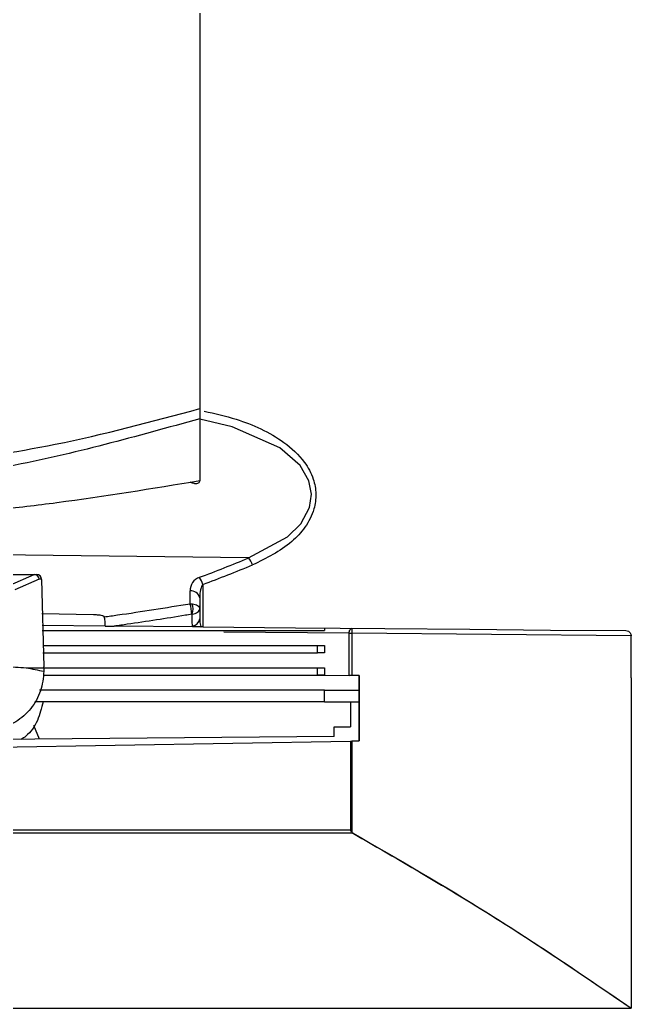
# Model space of a CAD drawing. Extents: x 12.3 to 108.7, y 1.1 to 80.4.
# Drawn here: x 48.288 to 49.518, y 9.495 to 11.484 of the extents above; entities that cross this region are included whole.
import ezdxf

# ---------------------------------------------------------------- set-up
doc = ezdxf.new("R2010")
doc.units = 0
doc.header["$MEASUREMENT"] = 0
doc.layers.add('OBJECT', color=7, linetype='CONTINUOUS')

msp = doc.modelspace()

# ---------------------------------------------------------------- linework, layer by layer
at = {"layer": 'OBJECT'}
for p, q in [((48.6498, 16.4361), (48.6498, 10.7019)), ((48.6498, 10.7019), (48.6498, 10.6815)), ((48.6498, 10.6815), (48.6498, 10.5574)), ((48.6498, 10.5572), (48.6498, 10.5574)), ((48.7482, 10.4015), (47.9148, 10.4118)), ((48.2016, 10.368), (48.3166, 10.368)), ((48.2676, 10.3464), (48.3166, 10.368)), ((48.3166, 10.368), (48.3214, 10.368)), ((48.3265, 10.3585), (48.2775, 10.337)), ((48.3314, 10.3585), (48.3265, 10.3585)), ((48.3314, 10.3583), (48.336, 10.1821)), ((48.6561, 10.3483), (48.6561, 10.2626)), ((48.6302, 10.3094), (48.6302, 10.335)), ((48.6302, 10.3094), (48.6348, 10.3092)), ((48.6498, 10.3208), (48.6498, 10.2991)), ((48.332, 10.2893), (48.4361, 10.2875)), ((48.4593, 10.2643), (48.3326, 10.2654)), ((48.4593, 10.2643), (48.4776, 10.2641)), ((48.6349, 10.2627), (48.4776, 10.2641)), ((48.6349, 10.2627), (48.6349, 10.2646)), ((48.3329, 10.2554), (48.6656, 10.2554)), ((48.6561, 10.2626), (48.6525, 10.2626)), ((48.6656, 10.2554), (48.901, 10.2554)), ((48.9506, 10.2499), (48.6982, 10.2521)), ((48.901, 10.2604), (48.901, 10.2554)), ((48.9506, 10.165), (48.9506, 10.2499)), ((48.9506, 10.2499), (48.9561, 10.2499)), ((49.5181, 10.245), (48.9561, 10.2499)), ((48.9561, 10.2499), (48.9561, 10.1649)), ((49.5181, 10.16), (49.5181, 10.245)), ((48.3337, 10.2254), (48.6656, 10.2254)), ((48.6656, 10.2254), (48.8867, 10.2254)), ((48.8867, 10.2105), (48.8867, 10.2254)), ((48.8867, 10.2254), (48.901, 10.2254)), ((48.901, 10.2254), (48.901, 10.2105)), ((48.3341, 10.2105), (48.8867, 10.2105)), ((48.901, 10.2105), (48.8867, 10.2105)), ((48.3006, 10.1805), (48.336, 10.1805)), ((48.3349, 10.1805), (48.8867, 10.1805)), ((48.3352, 10.1656), (48.8867, 10.1656)), ((48.336, 10.1789), (48.336, 10.1737)), ((48.878, 10.1656), (48.9506, 10.165)), ((48.8867, 10.1656), (48.8867, 10.1805)), ((48.8867, 10.1805), (48.901, 10.1805)), ((48.901, 10.1656), (48.8867, 10.1656)), ((48.901, 10.1805), (48.901, 10.1656)), ((48.9561, 10.1649), (48.9506, 10.165)), ((48.9705, 10.1648), (48.9561, 10.1649)), ((48.9705, 10.0333), (48.9705, 10.1648)), ((48.9705, 10.1648), (48.9705, 10.0333)), ((49.5181, 10.16), (49.5184, 10.16)), ((49.5184, 10.16), (49.5184, 9.4953)), ((48.901, 10.1356), (48.3274, 10.1356)), ((48.901, 10.1116), (48.901, 10.1356)), ((48.901, 10.1356), (48.9705, 10.1356)), ((48.901, 10.1116), (48.3181, 10.1116)), ((48.901, 10.1116), (48.9705, 10.1116)), ((48.9535, 10.1116), (48.9535, 10.0613)), ((48.9535, 10.1116), (48.9535, 10.0613)), ((48.3274, 10.0367), (48.3156, 10.0644)), ((48.9205, 10.0419), (48.9205, 10.0613)), ((48.9205, 10.0613), (48.9535, 10.0613)), ((48.0451, 10.0172), (48.9535, 10.033)), ((48.9205, 10.0419), (48.1457, 10.0351)), ((48.9535, 10.033), (48.9559, 10.0331)), ((48.9535, 10.033), (48.9535, 9.8544)), ((48.9559, 10.0331), (48.9705, 10.0333)), ((48.9559, 10.0331), (48.9559, 9.8491)), ((48.9588, 9.8474), (47.954, 9.8474)), ((47.955, 9.8544), (48.9535, 9.8544)), ((48.9559, 9.8491), (48.9562, 9.8488)), ((48.9562, 9.8488), (48.9588, 9.8474)), ((47.7068, 9.4953), (49.5184, 9.4953)), ((49.5184, 9.4953), (49.5184, 9.4953))]:
    msp.add_line(p, q, dxfattribs=at)
at = {"layer": 'OBJECT', "flags": 128}
for points in [[(48.7482, 10.4015), (48.8267, 10.4438), (48.853, 10.4699), (48.8709, 10.5029), (48.8747, 10.53), (48.8694, 10.5569), (48.8518, 10.5872), (48.8109, 10.6231), (48.7153, 10.6651), (48.6498, 10.6806), (48.6498, 10.6806)], [(48.6561, 10.2626), (48.8428, 10.2609), (49.0224, 10.2594), (49.1938, 10.2579), (49.3559, 10.2564), (49.5077, 10.2551)], [(48.9506, 10.2499), (48.9507, 10.2519), (48.951, 10.2538), (48.9515, 10.2555), (48.9523, 10.257), (48.9531, 10.2583), (48.9541, 10.2592), (48.9551, 10.2597), (48.9562, 10.2599)]]:
    msp.add_lwpolyline(points, dxfattribs=at)
at = {"layer": 'OBJECT'}
for centre, radius, start, end in [((48.7127, 10.3728), 0.0457, 18.6256, 38.9425), ((48.3214, 10.358), 0.01, 3, 90), ((48.3214, 10.358), 0.01, 1.5, 3), ((48.6094, 10.3339), 0.0489, 17.0462, 35.6022), ((48.6324, 10.3174), 0.0177, 11.2252, 97.3003), ((48.568, 10.2883), 0.0656, 359.9123, 18.7614), ((48.5995, 10.2988), 0.0368, 343.5289, 16.4711), ((48.6336, 10.2808), 0.0163, 274.3394, 352.4844), ((49.2427, 10.2499), 0.2866, 178.0004, 179.9998), ((48.216, 10.1789), 0.12, 0.7501, 1.5), ((48.216, 10.1789), 0.12, 0, 0.7501), ((48.216, 10.1737), 0.12, 359.8086, 0)]:
    msp.add_arc(centre, radius, start, end, dxfattribs=at)
for centre, major_axis, ratio, start_param, end_param in [((47.7072, 12.7714), (-1.8249, 1.8475), 0.975618, 2.726068, 2.767957), ((47.7068, 12.7573), (2.0944, -1.5547), 0.974543, 5.71471, 5.756598), ((48.3166, 10.358), (-0.00206, 0.00979), 0.992047, 4.559084, 6.071166), ((48.2933, 10.358), (0.0253, 0.0094), 0.138337, 0.351347, 0.357701), ((48.6602, 10.3342), (-0.0213, 0.0216), 0.975618, 5.867661, 7.062412), ((48.6598, 10.3201), (-0.0003, 0.03), 0.333105, 0.348284, 1.543035), ((48.8294, 12.243), (2.3412, 0), 0.904333, 4.484542, 4.500054)]:
    msp.add_ellipse(centre, major_axis=major_axis, ratio=ratio, start_param=start_param, end_param=end_param, dxfattribs=at)
for points, knots in [([(48.0268, 10.5929), (48.0268, 10.5928), (48.0268, 10.5927), (48.027, 10.5925), (48.0273, 10.5922), (48.0289, 10.5915), (48.0358, 10.5906), (48.0633, 10.5904), (48.1731, 10.5982), (48.3759, 10.6283), (48.5533, 10.676), (48.6498, 10.7019)], [0, 0, 0, 0, 0.000286, 0.00057, 0.001089, 0.00255, 0.008797, 0.033568, 0.132453, 0.528233, 1, 1, 1, 1]), ([(48.6587, 10.697), (48.6802, 10.692), (48.7367, 10.679), (48.8073, 10.6472), (48.8581, 10.6012), (48.8789, 10.5636), (48.8851, 10.5303), (48.8804, 10.4958), (48.863, 10.4623), (48.8232, 10.4199), (48.7838, 10.4008), (48.756, 10.3874)], [0, 0, 0, 0, 0.134457, 0.352633, 0.467354, 0.541115, 0.59858, 0.656001, 0.734787, 0.813097, 1, 1, 1, 1]), ([(48.6498, 10.6815), (48.5227, 10.6461), (48.3311, 10.5928), (48.0682, 10.5528), (47.8813, 10.5352), (47.7606, 10.5332), (47.7068, 10.5324)], [0, 0, 0, 0, 0.4126643, 0.622093, 0.8315071, 1, 1, 1, 1]), ([(47.8073, 10.4691), (47.9522, 10.4765), (48.1379, 10.486), (48.4186, 10.5191), (48.5542, 10.5414), (48.6498, 10.5572)], [0, 0, 0, 0, 0.511025, 0.65511, 1, 1, 1, 1]), ([(48.6498, 10.5572), (48.6496, 10.556), (48.6492, 10.5535), (48.6467, 10.5514), (48.6426, 10.5503), (48.6369, 10.5513), (48.6324, 10.5532), (48.6302, 10.5544), (48.6302, 10.5544)], [0, 0, 0, 0, 0.163623, 0.326639, 0.503759, 0.766115, 0.994882, 1, 1, 1, 1]), ([(48.4577, 10.283), (48.4666, 10.2842), (48.5243, 10.2921), (48.5816, 10.3015), (48.6302, 10.3094)], [0, 0, 0, 0, 0.153252, 1, 1, 1, 1]), ([(48.6348, 10.3092), (48.6367, 10.3089), (48.6407, 10.3081), (48.6456, 10.3058), (48.6481, 10.3035), (48.6495, 10.3013), (48.6498, 10.3001), (48.6498, 10.2991), (48.6498, 10.2991)], [0, 0, 0, 0, 0.2237805, 0.4730363, 0.7363228, 0.7881963, 0.9932136, 1, 1, 1, 1]), ([(48.4361, 10.2875), (48.4385, 10.2874), (48.4427, 10.2873), (48.4484, 10.2868), (48.4525, 10.286), (48.4553, 10.2851), (48.4568, 10.2843), (48.4575, 10.2835), (48.4577, 10.2831), (48.4577, 10.283)], [0, 0, 0, 0, 0.31288, 0.529621, 0.735116, 0.847234, 0.921593, 0.973238, 1, 1, 1, 1]), ([(48.6337, 10.2882), (48.6294, 10.2875), (48.5863, 10.2802), (48.5343, 10.2721), (48.4864, 10.2654), (48.4776, 10.2641)], [0, 0, 0, 0, 0.082875, 0.831157, 1, 1, 1, 1]), ([(48.6348, 10.2883), (48.6348, 10.2883), (48.6344, 10.2883), (48.634, 10.2883), (48.6337, 10.2882)], [0, 0, 0, 0, 0.067451, 1, 1, 1, 1]), ([(48.6348, 10.2883), (48.6367, 10.2887), (48.6407, 10.2895), (48.6456, 10.292), (48.6481, 10.2944), (48.6495, 10.2967), (48.6498, 10.298), (48.6498, 10.299), (48.6498, 10.2991)], [0, 0, 0, 0, 0.223778, 0.473036, 0.736325, 0.788193, 0.99321, 1, 1, 1, 1]), ([(48.6349, 10.2646), (48.6349, 10.2685), (48.6348, 10.2764), (48.6348, 10.2844), (48.6348, 10.2883)], [0, 0, 0, 0, 0.497369, 1, 1, 1, 1]), ([(48.6498, 10.2991), (48.6498, 10.2954), (48.6498, 10.2886), (48.6498, 10.2818), (48.6498, 10.2787)], [0, 0, 0, 0, 0.5388862, 1, 1, 1, 1]), ([(48.4593, 10.2643), (48.4593, 10.2643), (48.4595, 10.2658), (48.4596, 10.2691), (48.4593, 10.2742), (48.4587, 10.2791), (48.4581, 10.2817), (48.4577, 10.283)], [0, 0, 0, 0, 0.009989, 0.258768, 0.506239, 0.753107, 1, 1, 1, 1]), ([(48.6498, 10.2787), (48.6499, 10.2754), (48.6501, 10.2702), (48.6514, 10.2648), (48.6523, 10.2629), (48.6525, 10.2626)], [0, 0, 0, 0, 0.592363, 0.943211, 1, 1, 1, 1]), ([(48.6525, 10.2626), (48.6489, 10.2626), (48.6442, 10.2627), (48.6368, 10.2627), (48.6349, 10.2627)], [0, 0, 0, 0, 0.751462, 1, 1, 1, 1]), ([(49.5077, 10.2551), (49.5094, 10.2549), (49.5121, 10.2545), (49.5153, 10.2521), (49.5171, 10.2496), (49.5179, 10.2472), (49.518, 10.2457), (49.5181, 10.245)], [0, 0, 0, 0, 0.352937, 0.590213, 0.764911, 0.902387, 1, 1, 1, 1]), ([(48.2134, 10.1896), (48.2141, 10.1895), (48.2176, 10.189), (48.2324, 10.1868), (48.2608, 10.1828), (48.2863, 10.1813), (48.3006, 10.1805)], [0, 0, 0, 0, 0.024147, 0.120738, 0.507103, 1, 1, 1, 1]), ([(48.336, 10.1733), (48.3347, 10.1599), (48.3319, 10.1329), (48.3111, 10.0973), (48.2814, 10.0699), (48.2565, 10.0613), (48.2445, 10.0572)], [0, 0, 0, 0, 0.253584, 0.507165, 0.760847, 1, 1, 1, 1]), ([(48.3346, 10.1116), (48.3314, 10.099), (48.3251, 10.0736), (48.3077, 10.0476), (48.2936, 10.0384), (48.2905, 10.0364)], [0, 0, 0, 0, 0.435942, 0.876314, 1, 1, 1, 1]), ([(48.9559, 9.8491), (48.9553, 9.8496), (48.9543, 9.8508), (48.9536, 9.8528), (48.9535, 9.854), (48.9535, 9.8544)], [0, 0, 0, 0, 0.390661, 0.780645, 1, 1, 1, 1]), ([(48.9562, 9.8488), (49.0633, 9.7867), (49.2549, 9.6756), (49.4377, 9.5505), (49.5184, 9.4953)], [0, 0, 0, 0, 0.558693, 1, 1, 1, 1]), ([(48.9588, 9.8474), (49.0503, 9.7946), (49.2413, 9.6844), (49.4235, 9.5601), (49.5184, 9.4953)], [0, 0, 0, 0, 0.479033, 1, 1, 1, 1])]:
    msp.add_open_spline(points, degree=3, knots=knots, dxfattribs=at)

doc.saveas('drawing.dxf')
